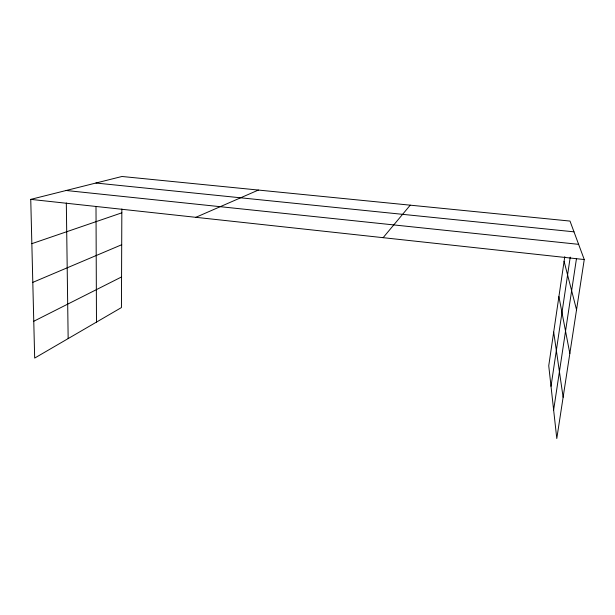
<?xml version="1.0" encoding="UTF-8"?>
<svg xmlns="http://www.w3.org/2000/svg" width="615" height="615" viewBox="0 0 615 615"><rect width="100%" height="100%" fill="white"/><g stroke="black" fill="none" stroke-linecap="round" stroke-linejoin="round"><path stroke-width="0.92" d="M121.847 208.992L121.439 307.569L34.678 358.076L30.75 199.375L121.978 176.482L570.005 221.069L584.25 259.538L556.79 438.518L548.741 365.764L564.778 256.647M551.009 386.305L570.228 257.124M553.638 409.99L576.486 258.523M383.122 237.682L410.236 205.172M33.771 321.261L121.57 276.942M195.839 217.318L258.377 190.058M32.803 282.377L121.701 244.732M31.849 243.671L121.832 212.821M95.909 183.024L573.995 231.832M66.151 190.496L578.623 244.339M30.75 199.375L584.25 259.538M564.086 261.329L576.539 309.776M558.904 296.591L569.836 353.502M553.685 332.092L563.125 397.252M66.32 202.958L68.157 338.588M96.002 206.579L96.478 322.099"/></g></svg>
